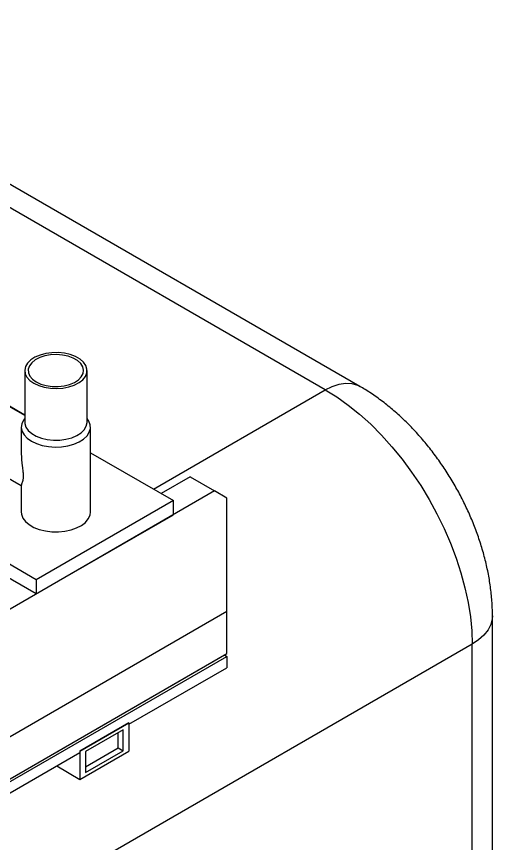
# Model space of a CAD drawing. Header units: millimetres. Extents: x 0 to 4412, y -498 to 1086.
# Drawn here: x 4338.92 to 4366.41, y 392.31 to 440.06 of the extents above; entities that cross this region are included whole.
import ezdxf

# ---------------------------------------------------------------- set-up
doc = ezdxf.new("R2010")
doc.units = ezdxf.units.MM
doc.header["$LTSCALE"] = 1.8

msp = doc.modelspace()

# ---------------------------------------------------------------- linework, layer by layer
at = {"color": 7, "linetype": 'Continuous', "lineweight": 30}
for p, q in [((4358.7533, 418.7027), (4280.297, 463.9946)), ((4356.7535, 418.5047), (4280.297, 462.642)), ((4340.0627, 407.5331), (4291.7007, 435.4518)), ((4340.0627, 406.7165), (4291.7007, 434.6353)), ((4310.612, 433.6784), (4339.3941, 417.0628)), ((4339.3941, 419.6172), (4339.3941, 416.6339)), ((4342.9941, 416.6339), (4342.9941, 419.6172)), ((4346.825, 412.7731), (4356.7535, 418.5047)), ((4339.3941, 417.019), (4337.1442, 418.3178)), ((4339.1941, 416.3511), (4339.1941, 414.8087)), ((4343.1941, 411.4518), (4343.1941, 416.3511)), ((4335.3444, 415.2), (4339.1941, 412.9776)), ((4343.1941, 414.8691), (4347.9823, 412.1049)), ((4348.947, 413.4782), (4347.2753, 412.5131)), ((4348.947, 413.4782), (4350.3613, 412.6617)), ((4350.3613, 412.6617), (4337.6333, 405.3141)), ((4339.1941, 412.9991), (4339.1941, 411.4518)), ((4351.0684, 412.2534), (4350.3613, 412.6617)), ((4351.0684, 405.7211), (4351.0684, 412.2534)), ((4347.9823, 412.1049), (4340.0627, 407.5331)), ((4347.9823, 411.2884), (4347.9823, 412.1049)), ((4340.0627, 406.7165), (4347.9823, 411.2884)), ((4340.0627, 407.5331), (4340.0627, 406.7165)), ((4336.9262, 397.557), (4351.0684, 405.7211)), ((4336.9262, 397.557), (4351.0684, 405.7211)), ((4351.0684, 403.2715), (4351.0684, 405.7211)), ((4366.4104, 367.4387), (4366.4104, 405.4405)), ((4365.2388, 403.8077), (4308.6137, 371.1187)), ((4365.2388, 365.8059), (4365.2388, 403.8077)), ((4336.7848, 395.0257), (4350.9269, 403.1898)), ((4336.9262, 395.1074), (4351.0684, 403.2715)), ((4336.9262, 394.9441), (4351.0684, 403.1082)), ((4350.9269, 403.1898), (4351.0684, 403.1082)), ((4350.9269, 403.1898), (4350.9269, 403.1898)), ((4351.0684, 403.1082), (4351.0684, 402.4549)), ((4345.4115, 399.1893), (4351.0684, 402.4549)), ((4342.5831, 397.6381), (4345.4115, 399.2709)), ((4345.4115, 399.2709), (4342.5831, 397.6381)), ((4345.4115, 399.2709), (4345.4115, 397.6379)), ((4345.4115, 399.2709), (4345.4115, 399.1893)), ((4345.0832, 398.8737), (4342.9114, 397.62)), ((4345.0832, 397.656), (4345.0832, 398.8737)), ((4344.8004, 397.8193), (4344.8004, 398.7104)), ((4342.9114, 396.7288), (4344.8004, 397.8193)), ((4344.8004, 397.8193), (4345.0832, 397.656)), ((4336.9262, 394.2908), (4342.5831, 397.5565)), ((4342.5831, 397.6381), (4342.5831, 396.005)), ((4342.5831, 397.6381), (4342.5831, 397.5565)), ((4342.5831, 396.005), (4345.4115, 397.6379)), ((4342.9114, 396.4023), (4345.0832, 397.656)), ((4342.9114, 397.62), (4342.9114, 396.4023)), ((4341.2394, 396.7808), (4342.5831, 396.005))]:
    msp.add_line(p, q, dxfattribs=at)
at = {"color": 7, "linetype": 'Continuous', "lineweight": 30, "flags": 128}
for points in [[(4339.9213, 418.8825), (4340.2035, 418.7496), (4340.5264, 418.6522), (4340.8765, 418.5944), (4341.2397, 418.5784), (4341.601, 418.605), (4341.9456, 418.673), (4342.2594, 418.7797), (4342.5297, 418.9206), (4342.7453, 419.0901), (4342.8973, 419.2811), (4342.9796, 419.4859), (4342.9889, 419.6961), (4342.9246, 419.9031), (4342.7895, 420.0983), (4342.5891, 420.2739), (4342.3316, 420.4226), (4342.0275, 420.5383), (4341.6892, 420.6163), (4341.3307, 420.6533), (4340.9667, 420.648), (4340.6119, 420.6005), (4340.2809, 420.5127), (4339.9874, 420.3883), (4339.7432, 420.2323), (4339.5585, 420.0511), (4339.4407, 419.8521), (4339.3946, 419.6436), (4339.4223, 419.4339), (4339.5225, 419.2318), (4339.6911, 419.0454), (4339.9213, 418.8825)], [(4340.0627, 418.9641), (4340.3324, 418.839), (4340.6423, 418.7502), (4340.9781, 418.702), (4341.3239, 418.6966), (4341.6637, 418.7343), (4341.9815, 418.8132), (4342.2625, 418.9297), (4342.4936, 419.0784), (4342.6638, 419.2522), (4342.7654, 419.4432), (4342.7935, 419.6422), (4342.7468, 419.8401), (4342.6275, 420.0276), (4342.4411, 420.1959), (4342.1965, 420.3371), (4341.905, 420.4447), (4341.5802, 420.5136), (4341.2374, 420.5406), (4340.8926, 420.5243), (4340.5618, 420.4657), (4340.2606, 420.3674), (4340.0031, 420.234), (4339.8013, 420.0718), (4339.6645, 419.8883), (4339.5993, 419.6922), (4339.6087, 419.4925), (4339.6922, 419.2987), (4339.8459, 419.1198), (4340.0627, 418.9641)], [(4356.7535, 418.5047), (4357.156, 418.7038), (4357.5504, 418.8324), (4357.9285, 418.8878), (4358.2827, 418.8689), (4358.6057, 418.7762), (4358.7534, 418.7026)], [(4356.7535, 418.5047), (4357.4192, 418.0901), (4358.0809, 417.6177), (4358.7343, 417.0904), (4359.3756, 416.5114), (4360.0007, 415.8842), (4360.6057, 415.2128), (4361.187, 414.5013), (4361.741, 413.7541), (4362.2642, 412.9757), (4362.7535, 412.171), (4363.2058, 411.345), (4363.6182, 410.5027), (4363.9884, 409.6493), (4364.3139, 408.79), (4364.5929, 407.9303), (4364.8235, 407.0754), (4365.0043, 406.2305), (4365.1343, 405.4009), (4365.2126, 404.5916), (4365.2388, 403.8077)], [(4339.3941, 416.8543), (4339.3202, 416.7545), (4339.2218, 416.5425), (4339.1946, 416.3236), (4339.2398, 416.1056), (4339.3555, 415.8966), (4339.5378, 415.7039), (4339.7799, 415.5347)], [(4339.3941, 416.6339), (4339.3993, 416.555), (4339.4635, 416.3481), (4339.5986, 416.1528), (4339.799, 415.9773), (4340.0566, 415.8286), (4340.3607, 415.7129), (4340.6989, 415.6349), (4341.0574, 415.5978), (4341.4215, 415.6031), (4341.7763, 415.6507), (4342.1072, 415.7384), (4342.4008, 415.8629), (4342.6449, 416.0189), (4342.8297, 416.2001), (4342.9475, 416.399), (4342.9935, 416.6076), (4342.9941, 416.6339)], [(4339.7799, 415.5347), (4340.0731, 415.3949), (4340.4068, 415.2897), (4340.7689, 415.2229), (4341.1465, 415.1968), (4341.5257, 415.2125), (4341.893, 415.2693), (4342.235, 415.3652), (4342.5394, 415.4967), (4342.7952, 415.6592), (4342.993, 415.8466), (4343.1259, 416.0522), (4343.189, 416.2687), (4343.1799, 416.4881), (4343.0991, 416.7026), (4342.9941, 416.8543)], [(4339.1941, 411.4518), (4339.2082, 411.3148), (4339.289, 411.1003), (4339.4387, 410.8985), (4339.6518, 410.7167), (4339.9207, 410.5615), (4340.2356, 410.4385), (4340.5851, 410.3521), (4340.9566, 410.3054), (4341.3367, 410.3002), (4341.7117, 410.3366), (4342.068, 410.4133), (4342.3926, 410.5275), (4342.674, 410.6752), (4342.9018, 410.8509), (4343.068, 411.0483), (4343.1664, 411.2604), (4343.1941, 411.4518)], [(4366.4103, 405.4444), (4366.4002, 405.2758), (4366.3189, 404.9497), (4366.1581, 404.6336), (4365.9211, 404.3339), (4365.6125, 404.0567), (4365.2388, 403.8077)]]:
    msp.add_lwpolyline(points, dxfattribs=at)
at = {"color": 7, "linetype": 'Continuous', "lineweight": 30}
for points, knots in [([(4366.4104, 405.4405), (4366.4085, 405.5959), (4366.4034, 406.0197), (4366.3503, 406.7202), (4366.2386, 407.5414), (4366.075, 408.3661), (4365.8626, 409.1898), (4365.6034, 410.0082), (4365.2998, 410.8174), (4364.954, 411.6141), (4364.5678, 412.3952), (4364.1433, 413.1575), (4363.6821, 413.8981), (4363.186, 414.6138), (4362.6566, 415.3015), (4362.0953, 415.9582), (4361.5033, 416.5806), (4360.8819, 417.1653), (4360.2324, 417.7088), (4359.5714, 418.1952), (4359.0732, 418.516), (4358.8025, 418.674), (4358.7533, 418.7027)], [0, 0, 0, 0, 0.0309809, 0.0845069, 0.1380611, 0.1916038, 0.2450143, 0.2982393, 0.351275, 0.4041511, 0.4569175, 0.5096367, 0.5623779, 0.6151977, 0.6681627, 0.7213464, 0.7748172, 0.8286325, 0.8828278, 0.937401, 0.988635, 1, 1, 1, 1]), ([(4339.1953, 414.8088), (4339.2082, 414.5755), (4339.2274, 414.2298), (4339.2919, 413.79), (4339.311, 413.5104), (4339.2882, 413.2707), (4339.2352, 413.1152), (4339.1956, 413.0253), (4339.1988, 413.0056), (4339.1998, 412.999)], [0, 0, 0, 0, 0.2660023, 0.3942294, 0.5013779, 0.608797, 0.7753512, 0.9249754, 1, 1, 1, 1])]:
    msp.add_open_spline(points, degree=3, knots=knots, dxfattribs=at)

doc.saveas('drawing.dxf')
